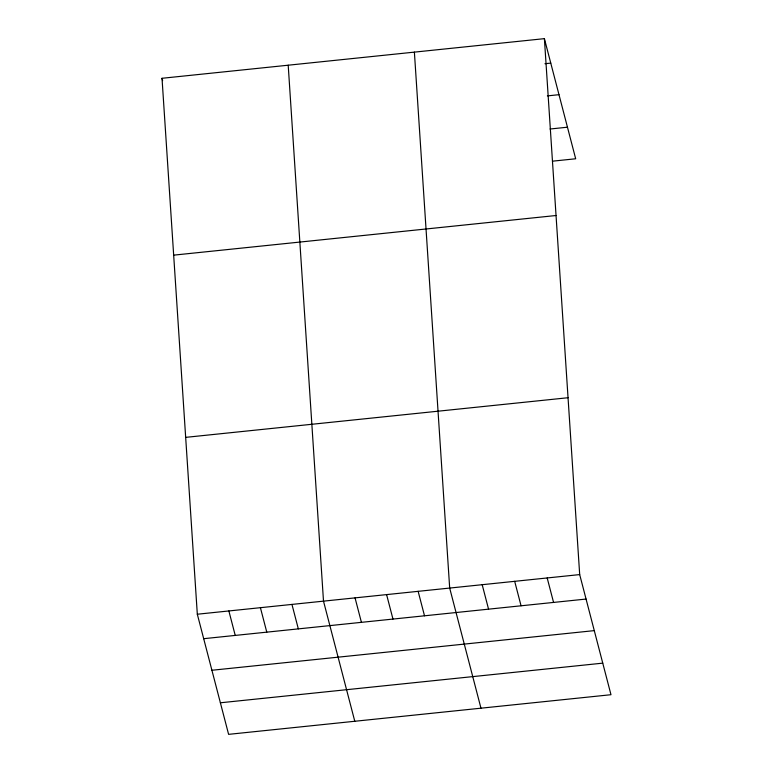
<?xml version="1.0" encoding="UTF-8"?>
<svg xmlns="http://www.w3.org/2000/svg" width="773" height="773" viewBox="0 0 773 773"><rect width="100%" height="100%" fill="white"/><g stroke="black" fill="none" stroke-linecap="round" stroke-linejoin="round"><path stroke-width="1.16" d="M544.395 38.65L579.692 574.59L610.979 694.714L228.605 734.35L197.318 614.226L162.021 78.286L544.395 38.65L575.682 158.774L552.463 161.18M544.955 63.715L550.763 63.115M547.381 95.891L558.985 94.683M550.047 129.014L567.459 127.207M173.664 255.148L556.038 215.512M185.675 437.363L568.039 397.728M197.318 614.226L579.692 574.59M203.695 638.691L586.06 599.056M211.918 670.259L594.282 630.623M220.382 702.783L602.756 663.147M547.187 577.962L553.565 602.428M514.683 581.325L521.06 605.79M482.188 584.697L488.555 609.163M480.97 708.194L449.683 588.069L414.386 52.129M418.135 591.335L424.512 615.801M386.597 594.601L392.964 619.067M355.049 597.877L361.416 622.342M354.788 721.267L323.501 601.143L288.203 65.203M162.021 78.286L162.63 80.614M291.952 604.418L298.33 628.874M260.414 607.684L266.782 632.15M228.866 610.95L235.234 635.416"/></g></svg>
